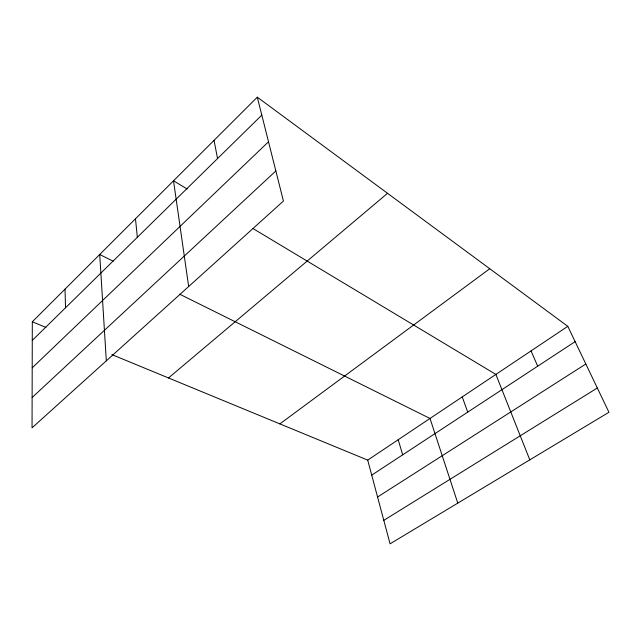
<?xml version="1.0" encoding="UTF-8"?>
<svg xmlns="http://www.w3.org/2000/svg" width="641" height="641" viewBox="0 0 641 641"><rect width="100%" height="100%" fill="white"/><g stroke="black" fill="none" stroke-linecap="round" stroke-linejoin="round"><path stroke-width="0.96" d="M32.314 321.782L32.05 427.843L283.426 201.05L257.297 97.176L32.314 321.782L45.96 327.415M32.274 340.411L261.808 115.116M32.202 367.838L268.515 141.773M32.13 397.524L275.854 170.939M168.511 377.958L387.557 193.31M279.877 423.885L489.764 268.731M367.718 460.118L567.79 326.325L608.95 412.267L390.065 543.824L367.718 460.118L111.903 354.609M371.732 475.141L575.121 341.629M377.565 497.007L585.834 364M383.799 520.348L597.324 387.997M113.096 261.143L99.716 254.501L106.318 360.843M179.664 294.187L430.015 418.461L457.778 503.129M187.172 189.007L173.519 180.81L188.662 286.551M252.875 228.468L495.878 374.416L529.795 459.845M257.297 97.176L567.79 326.325M531.028 350.907L537.695 366.195M462.233 396.907L467.73 412.123M398.205 439.726L402.676 454.822M214.038 140.355L217.555 158.551M135.483 218.781L137.334 237.29M65.013 289.139L65.534 307.768"/></g></svg>
